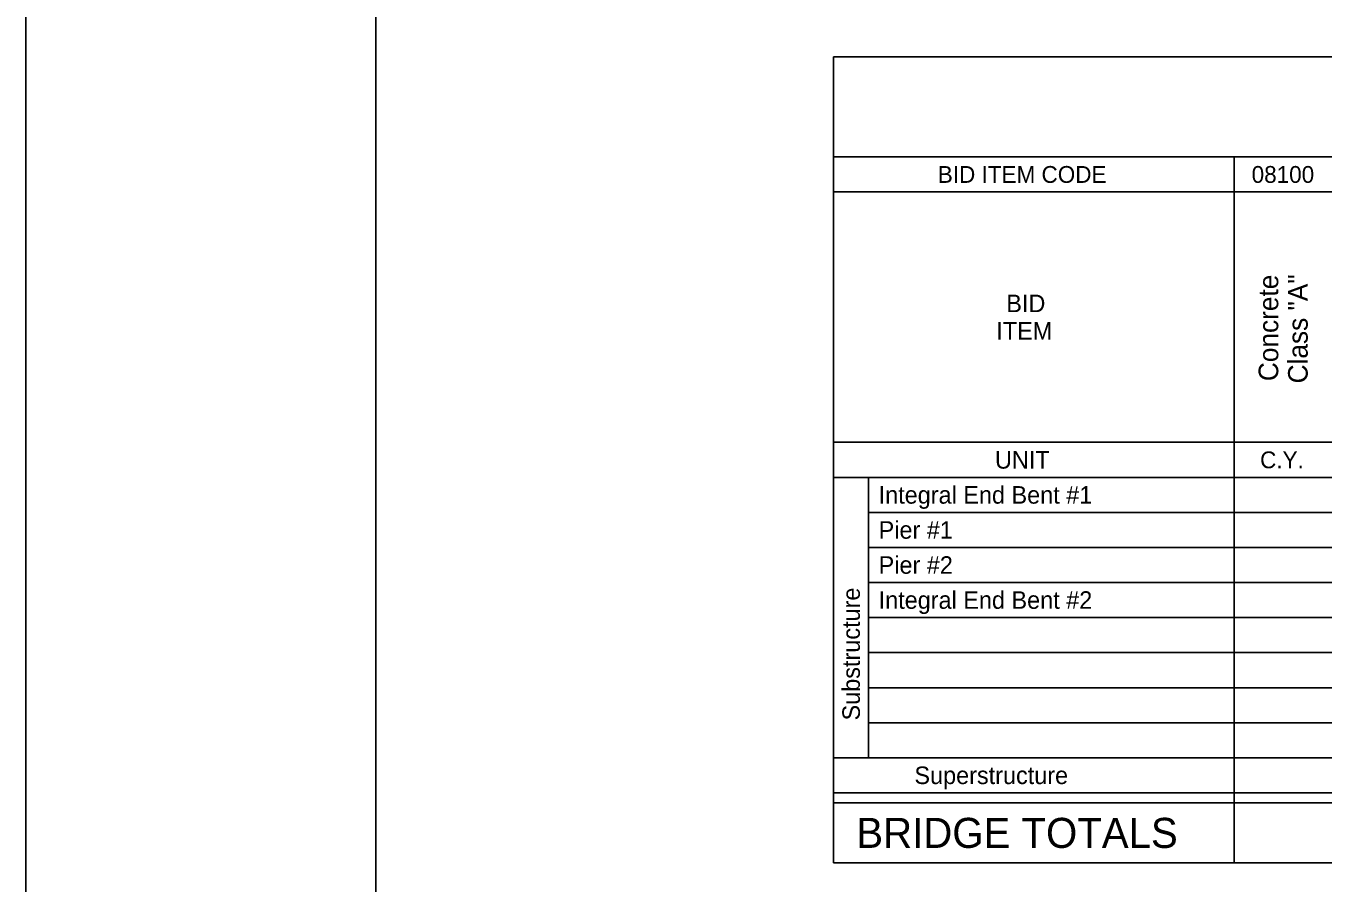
# Model space of a CAD drawing. Extents: x 1000 to 1502, y 1001 to 1522.
# Drawn here: x 1000 to 1009.25, y 1506.11 to 1512.23 of the extents above; entities that cross this region are included whole.
import ezdxf

# ---------------------------------------------------------------- set-up
doc = ezdxf.new("R2010")
doc.units = 0
for name, color, linetype in [('S_PL_FrPlan_PR', 7, 'Continuous'), ('S_PL_ProWt0_PR', 7, 'Continuous'), ('S_PL_ProWt1_PR', 7, 'Continuous'), ('S_PL_ProWt3_PR', 7, 'Continuous'), ('SB_PL_CUTLINE_PR', 7, 'Continuous'), ('SB_PL_SBL4_PR', 7, 'Continuous')]:
    doc.layers.add(name, color=color, linetype=linetype)

msp = doc.modelspace()

# ---------------------------------------------------------------- linework, layer by layer
at = {"layer": 'S_PL_FrPlan_PR'}
for p, q in [((1008.6198, 1511.2945), (1008.6198, 1511.0445)), ((1008.6198, 1511.0445), (1008.6198, 1511.2945)), ((1026.8219, 1511.0445), (1005.7622, 1511.0445)), ((1008.6198, 1511.0445), (1008.6198, 1509.2585)), ((1026.8219, 1509.2585), (1005.7622, 1509.2585)), ((1008.6198, 1509.2585), (1008.6198, 1506.2581)), ((1026.8219, 1509.0085), (1005.7622, 1509.0085)), ((1006.0122, 1509.0085), (1006.0122, 1507.0081)), ((1026.8219, 1507.0081), (1005.7622, 1507.0081))]:
    msp.add_line(p, q, dxfattribs=at)
at = {"layer": 'S_PL_ProWt0_PR'}
for p, q in [((1026.8219, 1508.7585), (1006.0122, 1508.7585)), ((1026.8219, 1508.5084), (1006.0122, 1508.5084)), ((1026.8219, 1508.2583), (1006.0122, 1508.2583)), ((1026.8219, 1508.0083), (1006.0122, 1508.0083)), ((1026.8219, 1507.7582), (1006.0122, 1507.7582)), ((1026.8219, 1507.5082), (1006.0122, 1507.5082)), ((1026.8219, 1507.2582), (1006.0122, 1507.2582))]:
    msp.add_line(p, q, dxfattribs=at)
at = {"layer": 'S_PL_ProWt1_PR'}
for p, q in [((1026.8219, 1506.7581), (1005.7622, 1506.7581)), ((1026.8219, 1506.6867), (1005.7622, 1506.6867))]:
    msp.add_line(p, q, dxfattribs=at)
at = {"layer": 'S_PL_ProWt3_PR'}
for p, q in [((1026.8219, 1512.0089), (1005.7622, 1512.0089)), ((1005.7622, 1512.0089), (1005.7622, 1506.2581)), ((1026.8219, 1511.2945), (1005.7622, 1511.2945)), ((1026.8219, 1506.2581), (1005.7622, 1506.2581))]:
    msp.add_line(p, q, dxfattribs=at)
at = {"layer": 'SB_PL_CUTLINE_PR'}
msp.add_lwpolyline([(1000, 1500), (1036, 1500), (1036, 1522), (1000, 1522)], close=True, dxfattribs=at)
at = {"layer": 'SB_PL_SBL4_PR'}
msp.add_lwpolyline([(1002.4968, 1500.505), (1035.497, 1500.505), (1035.497, 1521.5052), (1002.4968, 1521.5052)], close=True, dxfattribs=at)

# ---------------------------------------------------------------- texts
at = {"layer": 'S_PL_ProWt0_PR'}
for s, height, p in [('BID ITEM CODE', 0.12, (1006.5057, 1511.1095)), ('08100', 0.12, (1008.7449, 1511.1095)), ('BID', 0.12502, (1006.9945, 1510.1871)), ('ITEM', 0.12502, (1006.923, 1509.9908)), ('UNIT', 0.12502, (1006.9137, 1509.071)), ('C.Y.', 0.12, (1008.8051, 1509.0735)), ('Superstructure', 0.12502, (1006.339, 1506.8206)), ('BRIDGE TOTALS', 0.21432, (1005.9245, 1506.3652))]:
    msp.add_text(s, height=height, dxfattribs=at).set_placement(p)
for s, height, p in [('Concrete', 0.14, (1008.9348, 1509.695)), ('Class "A"', 0.14, (1009.1448, 1509.6789)), ('Substructure', 0.125016, (1005.9498, 1507.2746))]:
    msp.add_text(s, height=height, rotation=90, dxfattribs=at).set_placement(p)
at = {"layer": 'S_PL_ProWt1_PR'}
for s, height, p in [('Integral End Bent #1', 0.12502, (1006.0837, 1508.821)), ('Pier #1', 0.125, (1006.0837, 1508.5709)), ('Pier #2', 0.125, (1006.0837, 1508.3209)), ('Integral End Bent #2', 0.125, (1006.0837, 1508.071))]:
    msp.add_text(s, height=height, dxfattribs=at).set_placement(p)

doc.saveas('drawing.dxf')
